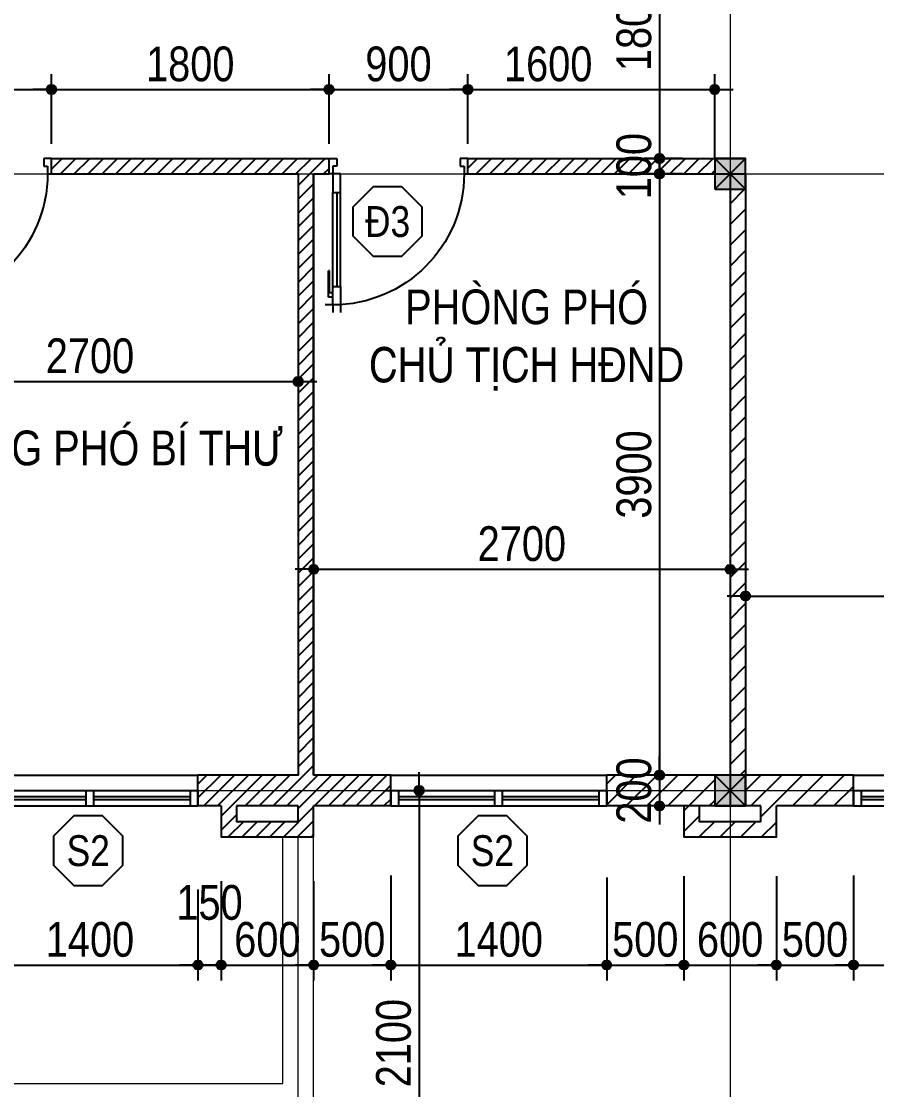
# Model space of a CAD drawing. Extents: x -79995 to 347433, y -157641 to 104789.
# Drawn here: x 6304 to 11848, y 64312 to 71241 of the extents above; entities that cross this region are included whole.
import ezdxf
from ezdxf.enums import TextEntityAlignment as Align

# ---------------------------------------------------------------- set-up
doc = ezdxf.new("R2010")
doc.units = 0
doc.linetypes.add('ACAD_ISO10W100', pattern=[18, 12, -3, 0, -3])
doc.layers.get('DEFPOINTS').update_dxf_attribs({"linetype": 'CONTINUOUS'})
for name, color, linetype in [('009', 251, 'CONTINUOUS'), ('DIM', 1, 'CONTINUOUS'), ('DOOR', 20, 'CONTINUOUS'), ('MEDIUM', 2, 'CONTINUOUS'), ('TAGS', 60, 'CONTINUOUS'), ('TEXT', 7, 'CONTINUOUS'), ('TUONG', 131, 'CONTINUOUS'), ('WALL', 4, 'CONTINUOUS')]:
    doc.layers.add(name, color=color, linetype=linetype)
doc.layers.add('NET-THAY', color=2, linetype='CONTINUOUS', lineweight=13)
doc.layers.add('TRUC', color=24, linetype='CONTINUOUS', lineweight=0)
doc.styles.add('1', font='', dxfattribs={"height": 250})
doc.styles.add('HEL-CONDENSE', font='')
doc.styles.add('VNI-HELVE-CONDENSEN', font='')
doc.styles.get('1').set_extended_font_data('VNI-Helve-Condense')
doc.styles.get('HEL-CONDENSE').set_extended_font_data('VNI-Helve-Condense')
doc.styles.get('VNI-HELVE-CONDENSEN').set_extended_font_data('VNI-Helve-Condense')
doc.dimstyles.new('D100', dxfattribs={"dimtxt": 225, "dimasz": 1.2, "dimexe": 100, "dimexo": 0, "dimgap": 50, "dimtad": 1, "dimdec": 0, "dimzin": 13, "dimdsep": 46, "dimtxsty": 'HEL-CONDENSE', "dimblk": 'D50', "dimcen": 0, "dimclrd": 1, "dimclre": 1, "dimclrt": 7, "dimadec": 0, "dimazin": 0, "dimtfac": 1, "dimtdec": 0, "dimtmove": 0, "dimatfit": 3, "dimldrblk": 'D50', "dimfxl": 1, "dimtolj": 1, "dimtzin": 13, "dimarcsym": 0})
pattern_1 = [(45, (-1316106.72, -268894.454), (-44.9012806, 44.9012806), [])]

# ---------------------------------------------------------------- blocks, each defined once
blk = doc.blocks.new('A$C6E0044D6')
at = {"layer": 'DOOR'}
for p, q in [((-25, 925), (-25, 975)), ((25, 925), (25, 975)), ((-25, 925), (-75, 925)), ((25, 925), (-25, 925)), ((-25, 925), (-25, 805)), ((25, 805), (25, 925)), ((-25, 874.1), (-53.3, 874.1)), ((-53.3, 874.1), (-53.3, 704.5)), ((-25, 845.9), (-47.6, 845.9)), ((-47.6, 845.9), (-47.6, 704.5)), ((-25, 874.1), (-25, 845.9)), ((-25, 827.9), (-25, 195)), ((-25, 805), (25, 805)), ((0, 195), (0, 805)), ((25, 805), (25, 195)), ((-47.6, 704.5), (-53.3, 704.5)), ((-25, 195), (25, 195)), ((-25, 75), (-25, 195)), ((25, 195), (25, 75)), ((-25, 75), (-50, 75)), ((-50, 75), (-50, -25)), ((-25, 25), (-25, 75)), ((25, 75), (-25, 75)), ((825, 25), (825, 75)), ((825, 75), (850, 75)), ((850, 75), (850, -25)), ((0, 25), (-25, 25)), ((0, -25), (0, 25)), ((800, -25), (800, 25)), ((800, 25), (825, 25)), ((-50, -25), (0, -25)), ((850, -25), (800, -25))]:
    blk.add_line(p, q, dxfattribs=at)
at = {"layer": 'DOOR', "color": 251}
blk.add_arc((-25, 75), 850, 0, 90, dxfattribs=at)
blk = doc.blocks.new('s11')
at = {"layer": 'DOOR'}
for p, q in [((0, 0), (0, -100)), ((1400, 0), (0, 0)), ((50, 0), (50, -100)), ((1350, 0), (1350, -100)), ((1400, 0), (1400, -100)), ((1400, -100), (0, -100))]:
    blk.add_line(p, q, dxfattribs=at)
at = {"layer": 'DOOR', "linetype": 'ByBlock', "lineweight": -2}
for p, q in [((675, -100), (675, 0)), ((725, -100), (725, 0))]:
    blk.add_line(p, q, dxfattribs=at)
at = {"layer": 'DOOR', "color": 251}
for p, q in [((50, -40), (675, -40)), ((50, -60), (675, -60)), ((725, -40), (1350, -40)), ((725, -60), (1350, -60))]:
    blk.add_line(p, q, dxfattribs=at)
blk = doc.blocks.new('A$C225A2996')
at = {"layer": 'WALL'}
blk.add_hatch(color=4, dxfattribs=at).paths.add_polyline_path([(531.4, 81.6), (731.4, 81.6), (731.4, 281.6), (531.4, 281.6)])
at = {"layer": 'WALL', "color": 4}
for p, q in [((531.4, 281.6), (731.4, 81.6)), ((531.4, 81.6), (731.4, 281.6))]:
    blk.add_line(p, q, dxfattribs=at)
blk.add_lwpolyline([(531.4, 81.6), (731.4, 81.6), (731.4, 281.6), (531.4, 281.6)], close=True, dxfattribs=at)
blk = doc.blocks.new('KH-CUADI')
at = {"layer": 'TAGS'}
blk.add_lwpolyline([(-124.3, 300), (-300, 124.3), (-300, -124.3), (-124.3, -300), (124.3, -300), (300, -124.3), (300, 124.3), (124.3, 300)], close=True, dxfattribs=at)
at = {"layer": 'TAGS', "style": 'VNI-HELVE-CONDENSEN'}
blk.add_attdef('D', text='', height=300, dxfattribs=at).set_placement((0, 0), align=Align.MIDDLE)
blk = doc.blocks.new('D50')
at = {"layer": 'DIM'}
blk.add_hatch(color=256, dxfattribs=at).paths.add_polyline_path([(25, 0, 1), (-25, 0, 1)])
blk.add_line((25, 0), (100, 0), dxfattribs=at)
blk.add_circle((0, 0), 25, dxfattribs=at)
blk = doc.blocks.new('*D461')
at = {"layer": 'DEFPOINTS', "color": 0, "transparency": 16777216}
for p in [(6048.5, 65659.2), (7448.5, 65609.2), (7448.5, 65120)]:
    blk.add_point(p, dxfattribs=at)
at = {"layer": 'DIM', "color": 1, "lineweight": -2, "transparency": 16777216}
for p, q in [((6048.5, 65659.2), (6048.5, 65020)), ((7448.5, 65609.2), (7448.5, 65020)), ((6049.7, 65120), (7447.3, 65120))]:
    blk.add_line(p, q, dxfattribs=at)
at = {"layer": 'DIM', "color": 1, "lineweight": -2, "transparency": 16777216, "xscale": 1.199999999999999, "yscale": 1.199999999999999, "zscale": 1.199999999999999, "rotation": 180}
blk.add_blockref('D50', (6048.5, 65120), dxfattribs=at)
at = {"layer": 'DIM', "color": 1, "lineweight": -2, "transparency": 16777216, "xscale": 1.199999999999999, "yscale": 1.199999999999999, "zscale": 1.199999999999999}
blk.add_blockref('D50', (7448.5, 65120), dxfattribs=at)
at = {"layer": 'DIM', "color": 7, "transparency": 16777216, "insert": (6748.5, 65284.9), "char_height": 225, "attachment_point": 5, "style": 'HEL-CONDENSE'}
blk.add_mtext('\\A1;1400', dxfattribs=at)
blk = doc.blocks.new('*D462')
at = {"layer": 'DEFPOINTS', "color": 0, "transparency": 16777216}
for p in [(7598.5, 65663.2), (7448.5, 65609.2), (7598.5, 65120)]:
    blk.add_point(p, dxfattribs=at)
at = {"layer": 'DIM', "color": 1, "lineweight": -2, "transparency": 16777216}
for p, q in [((7598.5, 65663.2), (7598.5, 65020)), ((7448.5, 65609.2), (7448.5, 65020)), ((7449.7, 65120), (7597.3, 65120))]:
    blk.add_line(p, q, dxfattribs=at)
at = {"layer": 'DIM', "color": 1, "lineweight": -2, "transparency": 16777216, "xscale": 1.199999999999999, "yscale": 1.199999999999999, "zscale": 1.199999999999999, "rotation": 180}
blk.add_blockref('D50', (7448.5, 65120), dxfattribs=at)
at = {"layer": 'DIM', "color": 1, "lineweight": -2, "transparency": 16777216, "xscale": 1.199999999999999, "yscale": 1.199999999999999, "zscale": 1.199999999999999}
blk.add_blockref('D50', (7598.5, 65120), dxfattribs=at)
at = {"layer": 'DIM', "color": 7, "transparency": 16777216, "insert": (7523.5, 65524.6), "char_height": 225, "attachment_point": 5, "style": 'HEL-CONDENSE'}
blk.add_mtext('\\A1;150', dxfattribs=at)
blk = doc.blocks.new('*D463')
at = {"layer": 'DEFPOINTS', "color": 0, "transparency": 16777216}
for p in [(7598.5, 65663.2), (8198.5, 65663.2), (8198.5, 65120)]:
    blk.add_point(p, dxfattribs=at)
at = {"layer": 'DIM', "color": 1, "lineweight": -2, "transparency": 16777216}
for p, q in [((7598.5, 65663.2), (7598.5, 65020)), ((8198.5, 65663.2), (8198.5, 65020)), ((7599.7, 65120), (8197.3, 65120))]:
    blk.add_line(p, q, dxfattribs=at)
at = {"layer": 'DIM', "color": 1, "lineweight": -2, "transparency": 16777216, "xscale": 1.199999999999999, "yscale": 1.199999999999999, "zscale": 1.199999999999999, "rotation": 180}
blk.add_blockref('D50', (7598.5, 65120), dxfattribs=at)
at = {"layer": 'DIM', "color": 1, "lineweight": -2, "transparency": 16777216, "xscale": 1.199999999999999, "yscale": 1.199999999999999, "zscale": 1.199999999999999}
blk.add_blockref('D50', (8198.5, 65120), dxfattribs=at)
at = {"layer": 'DIM', "color": 7, "transparency": 16777216, "insert": (7898.5, 65284.9), "char_height": 225, "attachment_point": 5, "style": 'HEL-CONDENSE'}
blk.add_mtext('\\A1;600', dxfattribs=at)
blk = doc.blocks.new('*D464')
at = {"layer": 'DEFPOINTS', "color": 0, "transparency": 16777216}
for p in [(8698.5, 65700.6), (8198.5, 65663.2), (8698.5, 65120)]:
    blk.add_point(p, dxfattribs=at)
at = {"layer": 'DIM', "color": 1, "lineweight": -2, "transparency": 16777216}
for p, q in [((8698.5, 65700.6), (8698.5, 65020)), ((8198.5, 65663.2), (8198.5, 65020)), ((8199.7, 65120), (8697.3, 65120))]:
    blk.add_line(p, q, dxfattribs=at)
at = {"layer": 'DIM', "color": 1, "lineweight": -2, "transparency": 16777216, "xscale": 1.199999999999999, "yscale": 1.199999999999999, "zscale": 1.199999999999999, "rotation": 180}
blk.add_blockref('D50', (8198.5, 65120), dxfattribs=at)
at = {"layer": 'DIM', "color": 1, "lineweight": -2, "transparency": 16777216, "xscale": 1.199999999999999, "yscale": 1.199999999999999, "zscale": 1.199999999999999}
blk.add_blockref('D50', (8698.5, 65120), dxfattribs=at)
at = {"layer": 'DIM', "color": 7, "transparency": 16777216, "insert": (8448.5, 65284.9), "char_height": 225, "attachment_point": 5, "style": 'HEL-CONDENSE'}
blk.add_mtext('\\A1;500', dxfattribs=at)
blk = doc.blocks.new('*D465')
at = {"layer": 'DEFPOINTS', "color": 0, "transparency": 16777216}
for p in [(8698.5, 65700.6), (10098.5, 65687.1), (10098.5, 65120)]:
    blk.add_point(p, dxfattribs=at)
at = {"layer": 'DIM', "color": 1, "lineweight": -2, "transparency": 16777216}
for p, q in [((8698.5, 65700.6), (8698.5, 65020)), ((10098.5, 65687.1), (10098.5, 65020)), ((8699.7, 65120), (10097.3, 65120))]:
    blk.add_line(p, q, dxfattribs=at)
at = {"layer": 'DIM', "color": 1, "lineweight": -2, "transparency": 16777216, "xscale": 1.199999999999999, "yscale": 1.199999999999999, "zscale": 1.199999999999999, "rotation": 180}
blk.add_blockref('D50', (8698.5, 65120), dxfattribs=at)
at = {"layer": 'DIM', "color": 1, "lineweight": -2, "transparency": 16777216, "xscale": 1.199999999999999, "yscale": 1.199999999999999, "zscale": 1.199999999999999}
blk.add_blockref('D50', (10098.5, 65120), dxfattribs=at)
at = {"layer": 'DIM', "color": 7, "transparency": 16777216, "insert": (9398.5, 65284.9), "char_height": 225, "attachment_point": 5, "style": 'HEL-CONDENSE'}
blk.add_mtext('\\A1;1400', dxfattribs=at)
blk = doc.blocks.new('*D466')
at = {"layer": 'DEFPOINTS', "color": 0, "transparency": 16777216}
for p in [(10098.5, 65687.1), (10598.5, 65695.6), (10598.5, 65120)]:
    blk.add_point(p, dxfattribs=at)
at = {"layer": 'DIM', "color": 1, "lineweight": -2, "transparency": 16777216}
for p, q in [((10098.5, 65687.1), (10098.5, 65020)), ((10598.5, 65695.6), (10598.5, 65020)), ((10099.7, 65120), (10597.3, 65120))]:
    blk.add_line(p, q, dxfattribs=at)
at = {"layer": 'DIM', "color": 1, "lineweight": -2, "transparency": 16777216, "xscale": 1.199999999999999, "yscale": 1.199999999999999, "zscale": 1.199999999999999, "rotation": 180}
blk.add_blockref('D50', (10098.5, 65120), dxfattribs=at)
at = {"layer": 'DIM', "color": 1, "lineweight": -2, "transparency": 16777216, "xscale": 1.199999999999999, "yscale": 1.199999999999999, "zscale": 1.199999999999999}
blk.add_blockref('D50', (10598.5, 65120), dxfattribs=at)
at = {"layer": 'DIM', "color": 7, "transparency": 16777216, "insert": (10348.5, 65284.9), "char_height": 225, "attachment_point": 5, "style": 'HEL-CONDENSE'}
blk.add_mtext('\\A1;500', dxfattribs=at)
blk = doc.blocks.new('*D467')
at = {"layer": 'DEFPOINTS', "color": 0, "transparency": 16777216}
for p in [(10598.5, 65695.6), (11198.5, 65695.6), (11198.5, 65120)]:
    blk.add_point(p, dxfattribs=at)
at = {"layer": 'DIM', "color": 1, "lineweight": -2, "transparency": 16777216}
for p, q in [((10598.5, 65695.6), (10598.5, 65020)), ((11198.5, 65695.6), (11198.5, 65020)), ((10599.7, 65120), (11197.3, 65120))]:
    blk.add_line(p, q, dxfattribs=at)
at = {"layer": 'DIM', "color": 1, "lineweight": -2, "transparency": 16777216, "xscale": 1.199999999999999, "yscale": 1.199999999999999, "zscale": 1.199999999999999, "rotation": 180}
blk.add_blockref('D50', (10598.5, 65120), dxfattribs=at)
at = {"layer": 'DIM', "color": 1, "lineweight": -2, "transparency": 16777216, "xscale": 1.199999999999999, "yscale": 1.199999999999999, "zscale": 1.199999999999999}
blk.add_blockref('D50', (11198.5, 65120), dxfattribs=at)
at = {"layer": 'DIM', "color": 7, "transparency": 16777216, "insert": (10898.5, 65284.9), "char_height": 225, "attachment_point": 5, "style": 'HEL-CONDENSE'}
blk.add_mtext('\\A1;600', dxfattribs=at)
blk = doc.blocks.new('*D468')
at = {"layer": 'DEFPOINTS', "color": 0, "transparency": 16777216}
for p in [(11198.5, 65695.6), (11698.5, 65700.8), (11698.5, 65120)]:
    blk.add_point(p, dxfattribs=at)
at = {"layer": 'DIM', "color": 1, "lineweight": -2, "transparency": 16777216}
for p, q in [((11198.5, 65695.6), (11198.5, 65020)), ((11698.5, 65700.8), (11698.5, 65020)), ((11199.7, 65120), (11697.3, 65120))]:
    blk.add_line(p, q, dxfattribs=at)
at = {"layer": 'DIM', "color": 1, "lineweight": -2, "transparency": 16777216, "xscale": 1.199999999999999, "yscale": 1.199999999999999, "zscale": 1.199999999999999, "rotation": 180}
blk.add_blockref('D50', (11198.5, 65120), dxfattribs=at)
at = {"layer": 'DIM', "color": 1, "lineweight": -2, "transparency": 16777216, "xscale": 1.199999999999999, "yscale": 1.199999999999999, "zscale": 1.199999999999999}
blk.add_blockref('D50', (11698.5, 65120), dxfattribs=at)
at = {"layer": 'DIM', "color": 7, "transparency": 16777216, "insert": (11448.5, 65284.9), "char_height": 225, "attachment_point": 5, "style": 'HEL-CONDENSE'}
blk.add_mtext('\\A1;500', dxfattribs=at)
blk = doc.blocks.new('*D469')
at = {"layer": 'DEFPOINTS', "color": 0, "transparency": 16777216}
for p in [(11698.5, 65700.8), (13098.5, 65700.8), (13098.5, 65120)]:
    blk.add_point(p, dxfattribs=at)
at = {"layer": 'DIM', "color": 1, "lineweight": -2, "transparency": 16777216}
for p, q in [((11698.5, 65700.8), (11698.5, 65020)), ((13098.5, 65700.8), (13098.5, 65020)), ((11699.7, 65120), (13097.3, 65120))]:
    blk.add_line(p, q, dxfattribs=at)
at = {"layer": 'DIM', "color": 1, "lineweight": -2, "transparency": 16777216, "xscale": 1.199999999999999, "yscale": 1.199999999999999, "zscale": 1.199999999999999, "rotation": 180}
blk.add_blockref('D50', (11698.5, 65120), dxfattribs=at)
at = {"layer": 'DIM', "color": 1, "lineweight": -2, "transparency": 16777216, "xscale": 1.199999999999999, "yscale": 1.199999999999999, "zscale": 1.199999999999999}
blk.add_blockref('D50', (13098.5, 65120), dxfattribs=at)
at = {"layer": 'DIM', "color": 7, "transparency": 16777216, "insert": (12398.5, 65284.9), "char_height": 225, "attachment_point": 5, "style": 'HEL-CONDENSE'}
blk.add_mtext('\\A1;1400', dxfattribs=at)
blk = doc.blocks.new('*D474')
at = {"layer": 'DEFPOINTS', "color": 0, "transparency": 16777216}
for p in [(10589.3, 72151.7), (10440.6, 70351.7), (10589.3, 70351.7)]:
    blk.add_point(p, dxfattribs=at)
at = {"layer": 'DIM', "color": 1, "lineweight": -2, "transparency": 16777216}
for p, q in [((10589.3, 72151.7), (10340.6, 72151.7)), ((10440.6, 72150.5), (10440.6, 70352.9)), ((10589.3, 70351.7), (10340.6, 70351.7))]:
    blk.add_line(p, q, dxfattribs=at)
at = {"layer": 'DIM', "color": 1, "lineweight": -2, "transparency": 16777216, "xscale": 1.199999999999999, "yscale": 1.199999999999999, "zscale": 1.199999999999999}
for p, rotation in [((10440.6, 72151.7), 90), ((10440.6, 70351.7), 270)]:
    blk.add_blockref('D50', p, dxfattribs=dict(at, rotation=rotation))
at = {"layer": 'DIM', "color": 7, "transparency": 16777216, "insert": (10275.7, 71204.8), "char_height": 225, "attachment_point": 5, "rotation": 90, "style": 'HEL-CONDENSE'}
blk.add_mtext('\\A1;1800', dxfattribs=at)
blk = doc.blocks.new('*D475')
at = {"layer": 'DEFPOINTS', "color": 0, "transparency": 16777216}
for p in [(10589.3, 70351.7), (10440.6, 70251.7), (10589.3, 70251.7)]:
    blk.add_point(p, dxfattribs=at)
at = {"layer": 'DIM', "color": 1, "lineweight": -2, "transparency": 16777216}
for p, q in [((10589.3, 70351.7), (10340.6, 70351.7)), ((10440.6, 70352.9), (10440.6, 70354.1)), ((10440.6, 70351.7), (10440.6, 70251.7)), ((10589.3, 70251.7), (10340.6, 70251.7)), ((10440.6, 70250.5), (10440.6, 70249.3))]:
    blk.add_line(p, q, dxfattribs=at)
at = {"layer": 'DIM', "color": 1, "lineweight": -2, "transparency": 16777216, "xscale": 1.199999999999999, "yscale": 1.199999999999999, "zscale": 1.199999999999999}
for p, rotation in [((10440.6, 70351.7), 270), ((10440.6, 70251.7), 90)]:
    blk.add_blockref('D50', p, dxfattribs=dict(at, rotation=rotation))
at = {"layer": 'DIM', "color": 7, "transparency": 16777216, "insert": (10275.7, 70301.7), "char_height": 225, "attachment_point": 5, "rotation": 90, "style": 'HEL-CONDENSE'}
blk.add_mtext('\\A1;100', dxfattribs=at)
blk = doc.blocks.new('*D476')
at = {"layer": 'DEFPOINTS', "color": 0, "transparency": 16777216}
for p in [(10589.3, 70251.7), (10440.6, 66351.7), (10641.2, 66351.7)]:
    blk.add_point(p, dxfattribs=at)
at = {"layer": 'DIM', "color": 1, "lineweight": -2, "transparency": 16777216}
for p, q in [((10589.3, 70251.7), (10340.6, 70251.7)), ((10440.6, 70250.5), (10440.6, 66352.9)), ((10641.2, 66351.7), (10340.6, 66351.7))]:
    blk.add_line(p, q, dxfattribs=at)
at = {"layer": 'DIM', "color": 1, "lineweight": -2, "transparency": 16777216, "xscale": 1.199999999999999, "yscale": 1.199999999999999, "zscale": 1.199999999999999}
for p, rotation in [((10440.6, 70251.7), 90), ((10440.6, 66351.7), 270)]:
    blk.add_blockref('D50', p, dxfattribs=dict(at, rotation=rotation))
at = {"layer": 'DIM', "color": 7, "transparency": 16777216, "insert": (10275.7, 68301.7), "char_height": 225, "attachment_point": 5, "rotation": 90, "style": 'HEL-CONDENSE'}
blk.add_mtext('\\A1;3900', dxfattribs=at)
blk = doc.blocks.new('*D477')
at = {"layer": 'DEFPOINTS', "color": 0, "transparency": 16777216}
for p in [(10641.2, 66351.7), (10440.6, 66151.7), (10748.2, 66151.7)]:
    blk.add_point(p, dxfattribs=at)
at = {"layer": 'DIM', "color": 1, "lineweight": -2, "transparency": 16777216}
for p, q in [((10641.2, 66351.7), (10340.6, 66351.7)), ((10440.6, 66350.5), (10440.6, 66152.9)), ((10748.2, 66151.7), (10340.6, 66151.7))]:
    blk.add_line(p, q, dxfattribs=at)
at = {"layer": 'DIM', "color": 1, "lineweight": -2, "transparency": 16777216, "xscale": 1.199999999999999, "yscale": 1.199999999999999, "zscale": 1.199999999999999}
for p, rotation in [((10440.6, 66351.7), 90), ((10440.6, 66151.7), 270)]:
    blk.add_blockref('D50', p, dxfattribs=dict(at, rotation=rotation))
at = {"layer": 'DIM', "color": 7, "transparency": 16777216, "insert": (10275.7, 66251.7), "char_height": 225, "attachment_point": 5, "rotation": 90, "style": 'HEL-CONDENSE'}
blk.add_mtext('\\A1;200', dxfattribs=at)
blk = doc.blocks.new('*D484')
at = {"layer": 'DEFPOINTS', "color": 0, "transparency": 16777216}
for p in [(6498.5, 70798.4), (5598.5, 70445.8), (6498.5, 70445.8)]:
    blk.add_point(p, dxfattribs=at)
at = {"layer": 'DIM', "color": 1, "lineweight": -2, "transparency": 16777216}
for p, q in [((5598.5, 70445.8), (5598.5, 70898.4)), ((6498.5, 70445.8), (6498.5, 70898.4)), ((5599.7, 70798.4), (6497.3, 70798.4))]:
    blk.add_line(p, q, dxfattribs=at)
at = {"layer": 'DIM', "color": 1, "lineweight": -2, "transparency": 16777216, "xscale": 1.199999999999999, "yscale": 1.199999999999999, "zscale": 1.199999999999999, "rotation": 180}
blk.add_blockref('D50', (5598.5, 70798.4), dxfattribs=at)
at = {"layer": 'DIM', "color": 1, "lineweight": -2, "transparency": 16777216, "xscale": 1.199999999999999, "yscale": 1.199999999999999, "zscale": 1.199999999999999}
blk.add_blockref('D50', (6498.5, 70798.4), dxfattribs=at)
at = {"layer": 'DIM', "color": 7, "transparency": 16777216, "insert": (6048.5, 70963.3), "char_height": 225, "attachment_point": 5, "style": 'HEL-CONDENSE'}
blk.add_mtext('\\A1;900', dxfattribs=at)
blk = doc.blocks.new('*D485')
at = {"layer": 'DEFPOINTS', "color": 0, "transparency": 16777216}
for p in [(8298.5, 70798.4), (6498.5, 70445.8), (8298.5, 70445.8)]:
    blk.add_point(p, dxfattribs=at)
at = {"layer": 'DIM', "color": 1, "lineweight": -2, "transparency": 16777216}
for p, q in [((6498.5, 70445.8), (6498.5, 70898.4)), ((8298.5, 70445.8), (8298.5, 70898.4)), ((6499.7, 70798.4), (8297.3, 70798.4))]:
    blk.add_line(p, q, dxfattribs=at)
at = {"layer": 'DIM', "color": 1, "lineweight": -2, "transparency": 16777216, "xscale": 1.199999999999999, "yscale": 1.199999999999999, "zscale": 1.199999999999999, "rotation": 180}
blk.add_blockref('D50', (6498.5, 70798.4), dxfattribs=at)
at = {"layer": 'DIM', "color": 1, "lineweight": -2, "transparency": 16777216, "xscale": 1.199999999999999, "yscale": 1.199999999999999, "zscale": 1.199999999999999}
blk.add_blockref('D50', (8298.5, 70798.4), dxfattribs=at)
at = {"layer": 'DIM', "color": 7, "transparency": 16777216, "insert": (7398.5, 70963.3), "char_height": 225, "attachment_point": 5, "style": 'HEL-CONDENSE'}
blk.add_mtext('\\A1;1800', dxfattribs=at)
blk = doc.blocks.new('*D486')
at = {"layer": 'DEFPOINTS', "color": 0, "transparency": 16777216}
for p in [(9198.5, 70798.4), (8298.5, 70445.8), (9198.5, 70445.8)]:
    blk.add_point(p, dxfattribs=at)
at = {"layer": 'DIM', "color": 1, "lineweight": -2, "transparency": 16777216}
for p, q in [((8298.5, 70445.8), (8298.5, 70898.4)), ((9198.5, 70445.8), (9198.5, 70898.4)), ((8299.7, 70798.4), (9197.3, 70798.4))]:
    blk.add_line(p, q, dxfattribs=at)
at = {"layer": 'DIM', "color": 1, "lineweight": -2, "transparency": 16777216, "xscale": 1.199999999999999, "yscale": 1.199999999999999, "zscale": 1.199999999999999, "rotation": 180}
blk.add_blockref('D50', (8298.5, 70798.4), dxfattribs=at)
at = {"layer": 'DIM', "color": 1, "lineweight": -2, "transparency": 16777216, "xscale": 1.199999999999999, "yscale": 1.199999999999999, "zscale": 1.199999999999999}
blk.add_blockref('D50', (9198.5, 70798.4), dxfattribs=at)
at = {"layer": 'DIM', "color": 7, "transparency": 16777216, "insert": (8748.5, 70963.3), "char_height": 225, "attachment_point": 5, "style": 'HEL-CONDENSE'}
blk.add_mtext('\\A1;900', dxfattribs=at)
blk = doc.blocks.new('*D487')
at = {"layer": 'DEFPOINTS', "color": 0, "transparency": 16777216}
for p in [(10798.5, 70798.4), (9198.5, 70445.8), (10798.5, 70351.7)]:
    blk.add_point(p, dxfattribs=at)
at = {"layer": 'DIM', "color": 1, "lineweight": -2, "transparency": 16777216}
for p, q in [((9198.5, 70445.8), (9198.5, 70898.4)), ((10798.5, 70351.7), (10798.5, 70898.4)), ((9199.7, 70798.4), (10797.3, 70798.4))]:
    blk.add_line(p, q, dxfattribs=at)
at = {"layer": 'DIM', "color": 1, "lineweight": -2, "transparency": 16777216, "xscale": 1.199999999999999, "yscale": 1.199999999999999, "zscale": 1.199999999999999, "rotation": 180}
blk.add_blockref('D50', (9198.5, 70798.4), dxfattribs=at)
at = {"layer": 'DIM', "color": 1, "lineweight": -2, "transparency": 16777216, "xscale": 1.199999999999999, "yscale": 1.199999999999999, "zscale": 1.199999999999999}
blk.add_blockref('D50', (10798.5, 70798.4), dxfattribs=at)
at = {"layer": 'DIM', "color": 7, "transparency": 16777216, "insert": (9719.3, 70963.3), "char_height": 225, "attachment_point": 5, "style": 'HEL-CONDENSE'}
blk.add_mtext('\\A1;1600', dxfattribs=at)
blk = doc.blocks.new('*D494')
at = {"layer": 'DEFPOINTS', "color": 0, "transparency": 16777216}
for p in [(8664.7, 66251.7), (8468.5, 64151.7), (8882.1, 64151.7)]:
    blk.add_point(p, dxfattribs=at)
at = {"layer": 'DIM', "color": 1, "lineweight": -2, "transparency": 16777216}
for p, q in [((8664.7, 66251.7), (8982.1, 66251.7)), ((8882.1, 66250.5), (8882.1, 64152.9)), ((8468.5, 64151.7), (8982.1, 64151.7))]:
    blk.add_line(p, q, dxfattribs=at)
at = {"layer": 'DIM', "color": 1, "lineweight": -2, "transparency": 16777216, "xscale": 1.199999999999999, "yscale": 1.199999999999999, "zscale": 1.199999999999999}
for p, rotation in [((8882.1, 66251.7), 90), ((8882.1, 64151.7), 270)]:
    blk.add_blockref('D50', p, dxfattribs=dict(at, rotation=rotation))
at = {"layer": 'DIM', "color": 7, "transparency": 16777216, "insert": (8717.2, 64613.4), "char_height": 225, "attachment_point": 5, "rotation": 90, "style": 'HEL-CONDENSE'}
blk.add_mtext('\\A1;2100', dxfattribs=at)
blk = doc.blocks.new('*D602')
at = {"layer": 'DEFPOINTS', "color": 0, "transparency": 16777216}
for p in [(5398.5, 68987.5), (8098.5, 68987.5), (8098.5, 68905.4)]:
    blk.add_point(p, dxfattribs=at)
at = {"layer": 'DIM', "color": 1, "lineweight": -2, "transparency": 16777216}
for p, q in [((5398.5, 68987.5), (5398.5, 68805.4)), ((8098.5, 68987.5), (8098.5, 68805.4)), ((5399.7, 68905.4), (8097.3, 68905.4))]:
    blk.add_line(p, q, dxfattribs=at)
at = {"layer": 'DIM', "color": 1, "lineweight": -2, "transparency": 16777216, "xscale": 1.199999999999999, "yscale": 1.199999999999999, "zscale": 1.199999999999999, "rotation": 180}
blk.add_blockref('D50', (5398.5, 68905.4), dxfattribs=at)
at = {"layer": 'DIM', "color": 1, "lineweight": -2, "transparency": 16777216, "xscale": 1.199999999999999, "yscale": 1.199999999999999, "zscale": 1.199999999999999}
blk.add_blockref('D50', (8098.5, 68905.4), dxfattribs=at)
at = {"layer": 'DIM', "color": 7, "transparency": 16777216, "insert": (6748.5, 69070.3), "char_height": 225, "attachment_point": 5, "style": 'HEL-CONDENSE'}
blk.add_mtext('\\A1;2700', dxfattribs=at)
blk = doc.blocks.new('*D603')
at = {"layer": 'DEFPOINTS', "color": 0, "transparency": 16777216}
for p in [(10998.5, 67793.1), (13898.5, 67793.1), (13898.5, 67513.2)]:
    blk.add_point(p, dxfattribs=at)
at = {"layer": 'DIM', "color": 1, "lineweight": -2, "transparency": 16777216}
for p, q in [((10998.5, 67793.1), (10998.5, 67413.2)), ((13898.5, 67793.1), (13898.5, 67413.2)), ((10999.7, 67513.2), (13897.3, 67513.2))]:
    blk.add_line(p, q, dxfattribs=at)
at = {"layer": 'DIM', "color": 1, "lineweight": -2, "transparency": 16777216, "xscale": 1.199999999999999, "yscale": 1.199999999999999, "zscale": 1.199999999999999, "rotation": 180}
blk.add_blockref('D50', (10998.5, 67513.2), dxfattribs=at)
at = {"layer": 'DIM', "color": 1, "lineweight": -2, "transparency": 16777216, "xscale": 1.199999999999999, "yscale": 1.199999999999999, "zscale": 1.199999999999999}
blk.add_blockref('D50', (13898.5, 67513.2), dxfattribs=at)
at = {"layer": 'DIM', "color": 7, "transparency": 16777216, "insert": (12448.5, 67678.1), "char_height": 225, "attachment_point": 5, "style": 'HEL-CONDENSE'}
blk.add_mtext('\\A1;2900', dxfattribs=at)
blk = doc.blocks.new('*D607')
at = {"layer": 'DEFPOINTS', "color": 0, "transparency": 16777216}
for p in [(8198.5, 68301.7), (10898.5, 68276.7), (10898.5, 67686.7)]:
    blk.add_point(p, dxfattribs=at)
at = {"layer": 'DIM', "color": 1, "lineweight": -2, "transparency": 16777216}
for p, q in [((8198.5, 68301.7), (8198.5, 67586.7)), ((10898.5, 68276.7), (10898.5, 67586.7)), ((8199.7, 67686.7), (10897.3, 67686.7))]:
    blk.add_line(p, q, dxfattribs=at)
at = {"layer": 'DIM', "color": 1, "lineweight": -2, "transparency": 16777216, "xscale": 1.199999999999999, "yscale": 1.199999999999999, "zscale": 1.199999999999999, "rotation": 180}
blk.add_blockref('D50', (8198.5, 67686.7), dxfattribs=at)
at = {"layer": 'DIM', "color": 1, "lineweight": -2, "transparency": 16777216, "xscale": 1.199999999999999, "yscale": 1.199999999999999, "zscale": 1.199999999999999}
blk.add_blockref('D50', (10898.5, 67686.7), dxfattribs=at)
at = {"layer": 'DIM', "color": 7, "transparency": 16777216, "insert": (9548.5, 67851.6), "char_height": 225, "attachment_point": 5, "style": 'HEL-CONDENSE'}
blk.add_mtext('\\A1;2700', dxfattribs=at)

msp = doc.modelspace()

# ---------------------------------------------------------------- hatches: boundary and pattern name
at = {"layer": '009'}
h = msp.add_hatch(dxfattribs=at)
h.set_pattern_fill('ANSI31', color=256, scale=30, style=0)
h.set_pattern_definition([(45, (-1316106.72, -268894.45), (-67.351921, 67.351921), [])])
h.paths.add_polyline_path([(19598.452, 76501.712), (20148.452, 76501.712), (20148.452, 76101.712), (19998.452, 76101.712), (19998.452, 76151.712), (19798.452, 76151.712), (19798.452, 74451.712), (18998.452, 74451.712), (18998.452, 74351.712), (19798.452, 74351.712), (19798.452, 72351.712), (19998.452, 72351.712), (19998.452, 72451.712), (20148.452, 72451.712), (20148.452, 72051.712), (19998.452, 72051.712), (19998.452, 72151.712), (19798.452, 72151.712), (19798.452, 71951.712), (19898.452, 71951.712), (19998.452, 71951.712), (20248.452, 71951.712), (20248.452, 72551.712), (19998.452, 72551.712), (19998.452, 76001.712), (20248.452, 76001.712), (20248.452, 76601.712), (19698.452, 76601.712), (19498.452, 76601.712), (19498.452, 76351.712), (18998.452, 76351.712), (17148.452, 76351.712), (17148.452, 76551.712), (16548.452, 76551.712), (16548.452, 76351.712), (14598.452, 76351.712), (14198.452, 76351.712), (14198.452, 76551.712), (13598.452, 76551.712), (13598.452, 76351.712), (13098.452, 76351.712), (13098.452, 76151.712), (13798.452, 76151.712), (13798.452, 76351.712), (13698.452, 76351.712), (13698.452, 76451.712), (14098.452, 76451.712), (14098.452, 76351.712), (13998.452, 76351.712), (13998.452, 76151.712), (14598.452, 76151.712), (18998.452, 76151.712), (19798.452, 76151.712), (19798.452, 76251.712), (19598.452, 76251.712)])
h.paths.add_polyline_path([(16648.452, 76351.712), (16648.452, 76451.712), (17048.452, 76451.712), (17048.452, 76351.712)], flags=16)
h.paths.add_polyline_path([(13998.452, 74351.712), (14798.452, 74351.712), (14798.452, 74451.712), (13998.452, 74451.712), (13998.452, 76151.712), (13898.452, 76151.712), (13898.452, 76051.712), (13898.452, 72351.712), (13998.452, 72351.712)], flags=16)
h.paths.add_polyline_path([(10998.452, 70151.712), (10898.452, 70151.712), (10898.452, 66351.712), (10998.452, 66351.712)])
h.paths.add_polyline_path([(13998.452, 66151.712), (13798.452, 66151.712), (13798.452, 65451.712), (13998.452, 65451.712)])
h.paths.add_polyline_path([(13798.452, 66351.712), (13098.452, 66351.712), (13098.452, 66151.712), (13798.452, 66151.712)])
h.paths.add_polyline_path([(11698.452, 66351.712), (10998.452, 66351.712), (10998.452, 66151.712), (11098.452, 66151.712), (11098.452, 66051.712), (10698.452, 66051.712), (10698.452, 66151.712), (10798.452, 66151.712), (10798.452, 66351.712), (10098.452, 66351.712), (10098.452, 66151.712), (10598.452, 66151.712), (10598.452, 65951.712), (11198.452, 65951.712), (11198.452, 66151.712), (11698.452, 66151.712)])
h.paths.add_polyline_path([(10104.524, 65981.862), (10104.524, 66521.562), (10446.824, 66521.562), (10446.824, 65981.862)], flags=9)
h.paths.add_polyline_path([(13898.452, 67645.077), (13998.452, 67645.077), (13998.452, 70151.712), (13898.452, 70151.712)])
h.paths.add_polyline_path([(13998.452, 66445.077), (13898.452, 66445.077), (13898.452, 66351.712), (13998.452, 66351.712)])
h = msp.add_hatch(dxfattribs=at)
h.set_pattern_fill('ANSI31', color=256, scale=20, style=0)
h.set_pattern_definition(pattern_1)
h.paths.add_polyline_path([(5098.452, 76351.712), (4748.452, 76351.712), (4748.452, 76151.712), (5298.452, 76151.712), (5298.452, 76351.712), (5198.452, 76351.712), (5198.452, 76451.712), (5598.452, 76451.712), (5598.452, 76351.712), (5498.452, 76351.712), (5498.452, 76151.712), (5948.452, 76151.712), (5948.452, 76351.712), (5698.452, 76351.712), (5698.452, 76551.712), (5098.452, 76551.712)])
h.paths.add_polyline_path([(5398.452, 76151.712), (5298.452, 76151.712), (5298.452, 72351.712), (5398.452, 72351.712)])
h.paths.add_polyline_path([(8698.452, 76151.712), (8698.452, 76351.712), (8198.452, 76351.712), (8198.452, 76551.712), (7598.452, 76551.712), (7598.452, 76351.712), (7348.452, 76351.712), (7348.452, 76151.712)])
h.paths.add_polyline_path([(7698.452, 76351.712), (8098.452, 76351.712), (8098.452, 76451.712), (7698.452, 76451.712)], flags=17)
h.paths.add_polyline_path([(10798.452, 76151.712), (10798.452, 76351.712), (10698.452, 76351.712), (10698.452, 76451.712), (11098.452, 76451.712), (11098.452, 76351.712), (10998.452, 76351.712), (10998.452, 76151.712), (11698.452, 76151.712), (11698.452, 76351.712), (11198.452, 76351.712), (11198.452, 76551.712), (10598.452, 76551.712), (10598.452, 76351.712), (10098.452, 76351.712), (10098.452, 76151.712)])
h.paths.add_polyline_path([(10898.452, 76151.712), (10798.452, 76151.712), (10798.452, 72351.712), (10898.452, 72351.712)])
h.paths.add_polyline_path([(6498.452, 72251.712), (6498.452, 72151.712), (10798.452, 72151.712), (10798.452, 72251.712)])
h.paths.add_polyline_path([(9198.452, 70351.712), (9198.452, 70251.712), (10798.452, 70251.712), (10798.452, 70351.712)])
h.paths.add_polyline_path([(5498.452, 72251.712), (5498.452, 72151.712), (5598.452, 72151.712), (5598.452, 72251.712)])
h.paths.add_polyline_path([(10104.524, 71936.362), (10104.524, 72467.062), (10446.824, 72467.062), (10446.824, 71936.362)], flags=9)
h.paths.add_polyline_path([(10104.524, 70036.362), (10104.524, 70567.062), (10446.824, 70567.062), (10446.824, 70036.362)], flags=9)
h = msp.add_hatch(dxfattribs=at)
h.set_pattern_fill('ANSI31', color=256, scale=20, style=0)
h.set_pattern_definition(pattern_1)
h.paths.add_polyline_path([(1498.452, 70151.712), (1398.452, 70151.712), (1398.452, 66351.712), (1498.452, 66351.712)])
h.paths.add_polyline_path([(1998.452, 66251.712), (1998.452, 66351.712), (1498.452, 66351.712), (1498.452, 66151.712), (1998.452, 66151.712)])
h.paths.add_polyline_path([(1298.452, 66351.712), (748.452, 66351.712), (748.452, 66151.712), (898.452, 66151.712), (898.452, 65951.712), (1498.452, 65951.712), (1498.452, 66151.712), (1398.452, 66151.712), (1398.452, 66051.712), (998.452, 66051.712), (998.452, 66151.712), (1298.452, 66151.712)])
h.paths.add_polyline_path([(5298.452, 66351.712), (4798.452, 66351.712), (4798.452, 66151.712), (5298.452, 66151.712)])
h.paths.add_polyline_path([(6048.452, 66351.712), (5498.452, 66351.712), (5498.452, 66151.712), (5798.452, 66151.712), (5798.452, 66051.712), (5398.452, 66051.712), (5398.452, 66151.712), (5298.452, 66151.712), (5298.452, 65951.712), (5898.452, 65951.712), (5898.452, 66151.712), (6048.452, 66151.712)])
h.paths.add_polyline_path([(5398.452, 70151.712), (5298.452, 70151.712), (5298.452, 66351.712), (5398.452, 66351.712)])
h.paths.add_polyline_path([(8198.452, 70251.712), (8298.452, 70251.712), (8298.452, 70351.712), (6498.452, 70351.712), (6498.452, 70251.712), (8098.452, 70251.712), (8098.452, 66351.712), (7448.452, 66351.712), (7448.452, 66151.712), (7598.452, 66151.712), (7598.452, 65951.712), (8198.452, 65951.712), (8198.452, 66151.712), (8698.452, 66151.712), (8698.452, 66351.712), (8198.452, 66351.712)])
h.paths.add_polyline_path([(8098.452, 66151.712), (8098.452, 66051.712), (7698.452, 66051.712), (7698.452, 66151.712)], flags=17)
h.paths.add_polyline_path([(1298.452, 72251.712), (898.452, 72251.712), (898.452, 72165.998), (898.452, 72151.712), (1298.452, 72151.712)])

# ---------------------------------------------------------------- linework, layer by layer
at = {"layer": 'MEDIUM'}
for p, q in [((6048.452, 66351.712), (7448.452, 66351.712)), ((8698.452, 66351.712), (10098.452, 66351.712)), ((11698.452, 66351.712), (13098.452, 66351.712))]:
    msp.add_line(p, q, dxfattribs=at)
at = {"layer": 'NET-THAY'}
for p, q in [((7998.452, 64351.712), (7998.452, 65951.712)), ((8198.452, 64151.712), (8198.452, 65951.712)), ((5498.452, 64351.712), (7998.452, 64351.712))]:
    msp.add_line(p, q, dxfattribs=at)
msp.add_lwpolyline([(-1301.548, 65951.712), (-1301.548, 64251.712), (698.452, 64251.712), (698.452, 60651.712), (6098.452, 60651.712), (6098.452, 64251.712), (8098.452, 64251.712), (8098.452, 65951.712)], dxfattribs=at)
at = {"layer": 'TRUC', "linetype": 'ACAD_ISO10W100', "ltscale": 0.2}
for points in [[(10898.452, 76977.493), (10898.452, 60551.712)], [(-15555.532, 70251.712), (22214.78, 70251.712)], [(-15555.532, 66251.712), (22214.78, 66251.712)]]:
    msp.add_lwpolyline(points, dxfattribs=at)
at = {"layer": 'TUONG'}
for p, q in [((6498.452, 70251.712), (6498.452, 70351.712)), ((8298.452, 70251.712), (8298.452, 70351.712)), ((9198.452, 70251.712), (9198.452, 70351.712)), ((8198.452, 70251.712), (8198.452, 66351.712)), ((7448.452, 66151.712), (7448.452, 66351.712)), ((8698.452, 66151.712), (8698.452, 66351.712)), ((10098.452, 66151.712), (10098.452, 66351.712)), ((11698.452, 66151.712), (11698.452, 66351.712))]:
    msp.add_line(p, q, dxfattribs=at)
at = {"layer": 'TUONG', "color": 4}
for p, q in [((8198.452, 66351.712), (8198.452, 70251.712)), ((10898.452, 70251.712), (10898.452, 66301.712))]:
    msp.add_line(p, q, dxfattribs=at)
at = {"layer": 'TUONG'}
for points in [[(6498.452, 70351.712), (8298.452, 70351.712)], [(9198.452, 70351.712), (10998.452, 70351.712)], [(6498.452, 70251.712), (8098.452, 70251.712), (8098.452, 66351.712), (7448.452, 66351.712)], [(8198.452, 70251.712), (8298.452, 70251.712)], [(9198.452, 70251.712), (10998.452, 70251.712)], [(10898.452, 70251.712), (10898.452, 66151.712)], [(10998.452, 70251.712), (10998.452, 66151.712)], [(8698.452, 66351.712), (8198.452, 66351.712)], [(11698.452, 66351.712), (10098.452, 66351.712)], [(7598.452, 66151.712), (7448.452, 66151.712)], [(7598.452, 66151.712), (7598.452, 65951.712), (8198.452, 65951.712), (8198.452, 66151.712)], [(8098.452, 66151.712), (7698.452, 66151.712)], [(7698.452, 66151.712), (7698.452, 66051.712), (8098.452, 66051.712), (8098.452, 66151.712)], [(8698.452, 66151.712), (8198.452, 66151.712)], [(10598.452, 66151.712), (10098.452, 66151.712)], [(10598.452, 66151.712), (10598.452, 65951.712), (11198.452, 65951.712), (11198.452, 66151.712)], [(11098.452, 66151.712), (10698.452, 66151.712)], [(10698.452, 66151.712), (10698.452, 66051.712), (11098.452, 66051.712), (11098.452, 66151.712)], [(11698.452, 66151.712), (11198.452, 66151.712)]]:
    msp.add_lwpolyline(points, dxfattribs=at)

# ---------------------------------------------------------------- block references
at = {"layer": 'DOOR', "xscale": -1, "rotation": 180}
for p in [(5648.452, 70326.712), (8348.452, 70326.712)]:
    msp.add_blockref('A$C6E0044D6', p, dxfattribs=at)
at = {"layer": 'DOOR', "xscale": -1}
for p in [(7448.452, 66251.712), (10098.452, 66251.712), (13098.452, 66251.712)]:
    msp.add_blockref('s11', p, dxfattribs=at)
at = {"layer": 'TAGS', "linetype": 'Continuous'}
ref = msp.add_blockref('KH-CUADI', (8677.779, 69942.587), dxfattribs=dict(at, xscale=0.75, yscale=0.75, zscale=0.75, rotation=180))
ref.add_attrib('D', 'Ñ3', dxfattribs={"color": 7, "height": 200, "style": 'VNI-HELVE-CONDENSEN'}).set_placement((8677.779, 69942.587), align=Align.MIDDLE)
ref = msp.add_blockref('KH-CUADI', (6737.289, 65861.813), dxfattribs=dict(at, xscale=0.75, yscale=0.75, zscale=0.75, rotation=180))
ref.add_attrib('D', 'S2', dxfattribs={"color": 7, "height": 200, "style": 'VNI-HELVE-CONDENSEN'}).set_placement((6737.289, 65861.813), align=Align.MIDDLE)
ref = msp.add_blockref('KH-CUADI', (9357.346, 65861.813), dxfattribs=dict(at, xscale=0.75, yscale=0.75, zscale=0.75, rotation=180))
ref.add_attrib('D', 'S2', dxfattribs={"color": 7, "height": 200, "style": 'VNI-HELVE-CONDENSEN'}).set_placement((9357.346, 65861.813), align=Align.MIDDLE)
at = {"layer": 'TUONG', "color": 4}
for p in [(10267.062, 70070.079), (10267.062, 66070.079)]:
    msp.add_blockref('A$C225A2996', p, dxfattribs=at)

# ---------------------------------------------------------------- texts
at = {"layer": 'TEXT', "char_height": 225, "attachment_point": 2, "style": '1'}
for s, insert in [('PHOØNG PHOÙ \\PCHUÛ TÒCH HÑND', (9579.451, 69501.467)), ('PHOØNG PHOÙ BÍ THÖ', (6747.768, 68586.364))]:
    msp.add_mtext(s, dxfattribs=dict(at, insert=insert))

# ---------------------------------------------------------------- dimensions: what is measured, and where the dimension line sits
at = {"layer": 'DIM'}
for base, p1, p2, picture, middle in [((10440.574, 70351.712), (10589.323, 72151.712), (10589.323, 70351.712), '*D474', (10440.574, 71204.828)), ((10440.574, 70251.712), (10589.323, 70351.712), (10589.323, 70251.712), '*D475', (10440.574, 70301.712)), ((10440.574, 66151.712), (10641.194, 66351.712), (10748.208, 66151.712), '*D477', (10440.574, 66251.712))]:
    dim = msp.add_linear_dim(base=base, p1=p1, p2=p2, angle=90, dimstyle='D100', override={"dimtmove": 1}, dxfattribs=at)
    dim.commit()
    dim.dimension.update_dxf_attribs({"geometry": picture, "text_midpoint": middle, "dimtype": 160})
for base, p1, p2, picture, middle in [((6498.452, 70798.389), (5598.452, 70445.776), (6498.452, 70445.776), '*D484', (6048.452, 70963.289)), ((8298.452, 70798.389), (6498.452, 70445.776), (8298.452, 70445.776), '*D485', (7398.452, 70963.289)), ((9198.452, 70798.389), (8298.452, 70445.776), (9198.452, 70445.776), '*D486', (8748.452, 70963.289)), ((10098.452, 65119.983), (8698.452, 65700.567), (10098.452, 65687.091), '*D465', (9398.452, 65284.883)), ((11198.452, 65119.983), (10598.452, 65695.618), (11198.452, 65695.618), '*D467', (10898.452, 65284.883)), ((13098.452, 65119.983), (11698.452, 65700.836), (13098.452, 65700.836), '*D469', (12398.452, 65284.883)), ((7448.452, 65119.983), (6048.452, 65659.222), (7448.452, 65609.222), '*D461', (6748.452, 65284.883)), ((8198.452, 65119.983), (7598.452, 65663.227), (8198.452, 65663.227), '*D463', (7898.452, 65284.883))]:
    dim = msp.add_linear_dim(base=base, p1=p1, p2=p2, dimstyle='D100', override={"dimtmove": 1}, dxfattribs=at)
    dim.commit()
    dim.dimension.update_dxf_attribs({"geometry": picture, "text_midpoint": middle})
for base, p1, p2, picture, middle in [((10798.452, 70798.389), (9198.452, 70445.776), (10798.452, 70351.712), '*D487', (9719.29, 70798.389)), ((8698.452, 65119.983), (8198.452, 65663.227), (8698.452, 65700.567), '*D464', (8448.452, 65119.983)), ((10598.452, 65119.983), (10098.452, 65687.091), (10598.452, 65695.618), '*D466', (10348.452, 65119.983)), ((11698.452, 65119.983), (11198.452, 65695.618), (11698.452, 65700.836), '*D468', (11448.452, 65119.983)), ((7598.452, 65119.983), (7448.452, 65609.222), (7598.452, 65663.227), '*D462', (7523.452, 65359.656))]:
    dim = msp.add_linear_dim(base=base, p1=p1, p2=p2, dimstyle='D100', override={"dimtmove": 1}, dxfattribs=at)
    dim.commit()
    dim.dimension.update_dxf_attribs({"geometry": picture, "text_midpoint": middle, "dimtype": 160})
dim = msp.add_linear_dim(base=(10440.574, 66351.712), p1=(10589.323, 70251.712), p2=(10641.194, 66351.712), angle=90, dimstyle='D100', override={"dimtmove": 1}, dxfattribs=at)
dim.commit()
dim.dimension.update_dxf_attribs({"geometry": '*D476', "text_midpoint": (10275.674, 68301.712)})
for base, p1, p2, picture, middle in [((8098.452, 68905.43), (5398.452, 68987.529), (8098.452, 68987.529), '*D602', (6748.452, 69070.33)), ((10898.452, 67686.653), (8198.452, 68301.712), (10898.452, 68276.712), '*D607', (9548.452, 67851.553)), ((13898.452, 67513.23), (10998.452, 67793.072), (13898.452, 67793.072), '*D603', (12448.452, 67678.13))]:
    dim = msp.add_linear_dim(base=base, p1=p1, p2=p2, dimstyle='D100', dxfattribs=at)
    dim.commit()
    dim.dimension.update_dxf_attribs({"geometry": picture, "text_midpoint": middle})
dim = msp.add_linear_dim(base=(8882.068, 64151.712), p1=(8664.679, 66251.712), p2=(8468.526, 64151.712), angle=90, dimstyle='D100', dxfattribs=at)
dim.commit()
dim.dimension.update_dxf_attribs({"geometry": '*D494', "text_midpoint": (8882.068, 64613.378), "dimtype": 160})

doc.saveas('drawing.dxf')
